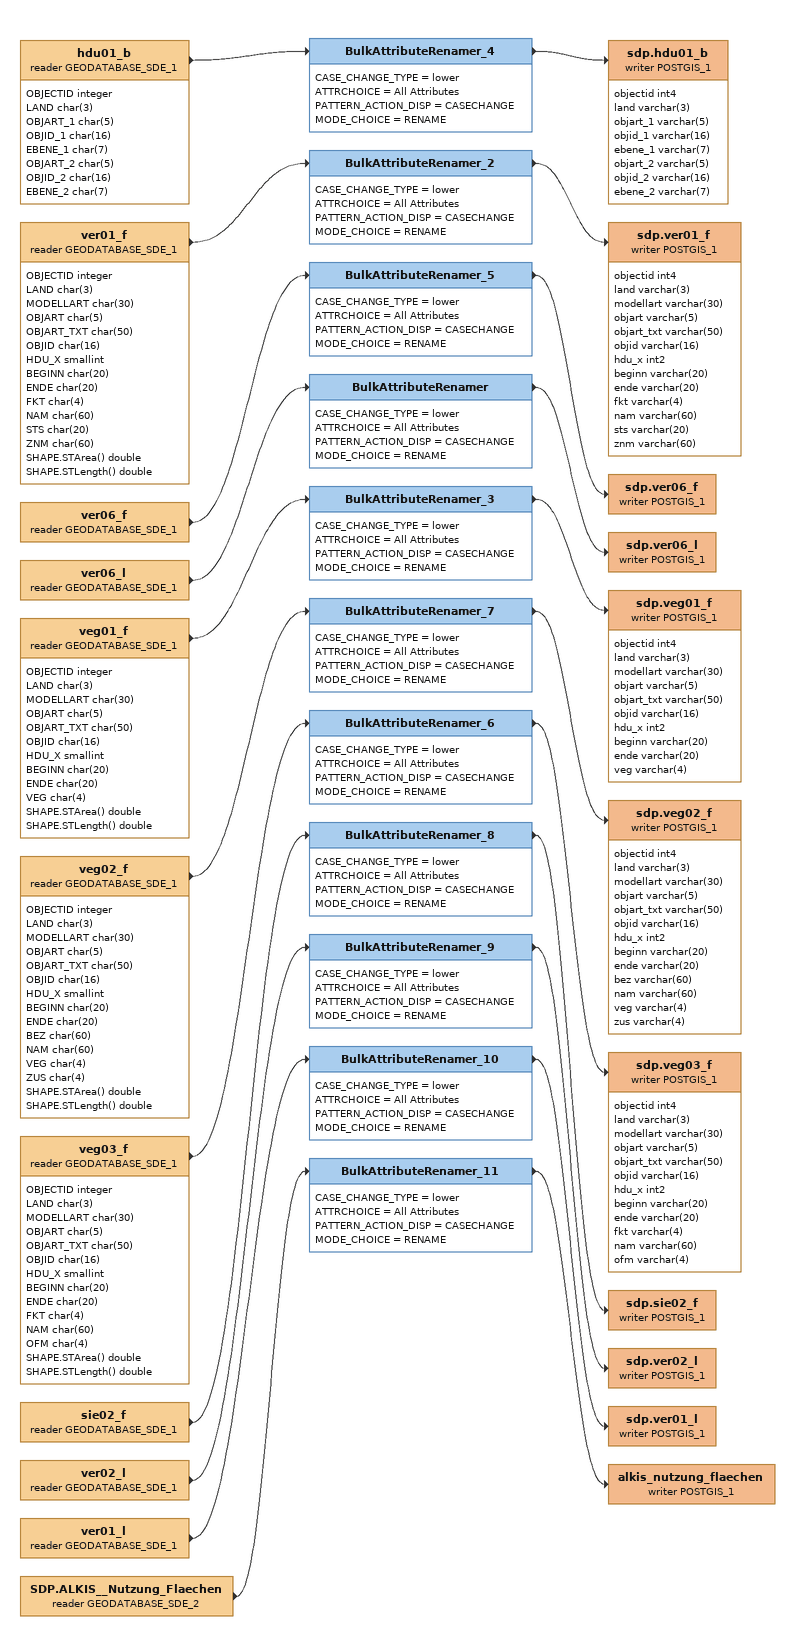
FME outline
hdu01_b (reader GEODATABASE_SDE_1)
    attributes: OBJECTID integer, LAND char(3), OBJART_1 char(5), OBJID_1 char(16), EBENE_1 char(7), OBJART_2 char(5), OBJID_2 char(16), EBENE_2 char(7)
    -> BulkAttributeRenamer_4
BulkAttributeRenamer_4
    CASE_CHANGE_TYPE = lower
    ATTRCHOICE = All Attributes
    PATTERN_ACTION_DISP = CASECHANGE
    MODE_CHOICE = RENAME
    -> sdp.hdu01_b (writer POSTGIS_1)
sdp.hdu01_b (writer POSTGIS_1)
    attributes: objectid int4, land varchar(3), objart_1 varchar(5), objid_1 varchar(16), ebene_1 varchar(7), objart_2 varchar(5), objid_2 varchar(16), ebene_2 varchar(7)
ver01_f (reader GEODATABASE_SDE_1)
    attributes: OBJECTID integer, LAND char(3), MODELLART char(30), OBJART char(5), OBJART_TXT char(50), OBJID char(16), HDU_X smallint, BEGINN char(20), ENDE char(20), FKT char(4), NAM char(60), STS char(20), ZNM char(60), SHAPE.STArea() double, SHAPE.STLength() double
    -> BulkAttributeRenamer_2
BulkAttributeRenamer_2
    CASE_CHANGE_TYPE = lower
    ATTRCHOICE = All Attributes
    PATTERN_ACTION_DISP = CASECHANGE
    MODE_CHOICE = RENAME
    -> sdp.ver01_f (writer POSTGIS_1)
sdp.ver01_f (writer POSTGIS_1)
    attributes: objectid int4, land varchar(3), modellart varchar(30), objart varchar(5), objart_txt varchar(50), objid varchar(16), hdu_x int2, beginn varchar(20), ende varchar(20), fkt varchar(4), nam varchar(60), sts varchar(20), znm varchar(60)
ver06_f (reader GEODATABASE_SDE_1)
    -> BulkAttributeRenamer_5
BulkAttributeRenamer_5
    CASE_CHANGE_TYPE = lower
    ATTRCHOICE = All Attributes
    PATTERN_ACTION_DISP = CASECHANGE
    MODE_CHOICE = RENAME
    -> sdp.ver06_f (writer POSTGIS_1)
sdp.ver06_f (writer POSTGIS_1)
ver06_l (reader GEODATABASE_SDE_1)
    -> BulkAttributeRenamer
BulkAttributeRenamer
    CASE_CHANGE_TYPE = lower
    ATTRCHOICE = All Attributes
    PATTERN_ACTION_DISP = CASECHANGE
    MODE_CHOICE = RENAME
    -> sdp.ver06_l (writer POSTGIS_1)
sdp.ver06_l (writer POSTGIS_1)
veg01_f (reader GEODATABASE_SDE_1)
    attributes: OBJECTID integer, LAND char(3), MODELLART char(30), OBJART char(5), OBJART_TXT char(50), OBJID char(16), HDU_X smallint, BEGINN char(20), ENDE char(20), VEG char(4), SHAPE.STArea() double, SHAPE.STLength() double
    -> BulkAttributeRenamer_3
BulkAttributeRenamer_3
    CASE_CHANGE_TYPE = lower
    ATTRCHOICE = All Attributes
    PATTERN_ACTION_DISP = CASECHANGE
    MODE_CHOICE = RENAME
    -> sdp.veg01_f (writer POSTGIS_1)
sdp.veg01_f (writer POSTGIS_1)
    attributes: objectid int4, land varchar(3), modellart varchar(30), objart varchar(5), objart_txt varchar(50), objid varchar(16), hdu_x int2, beginn varchar(20), ende varchar(20), veg varchar(4)
veg02_f (reader GEODATABASE_SDE_1)
    attributes: OBJECTID integer, LAND char(3), MODELLART char(30), OBJART char(5), OBJART_TXT char(50), OBJID char(16), HDU_X smallint, BEGINN char(20), ENDE char(20), BEZ char(60), NAM char(60), VEG char(4), ZUS char(4), SHAPE.STArea() double, SHAPE.STLength() double
    -> BulkAttributeRenamer_7
BulkAttributeRenamer_7
    CASE_CHANGE_TYPE = lower
    ATTRCHOICE = All Attributes
    PATTERN_ACTION_DISP = CASECHANGE
    MODE_CHOICE = RENAME
    -> sdp.veg02_f (writer POSTGIS_1)
sdp.veg02_f (writer POSTGIS_1)
    attributes: objectid int4, land varchar(3), modellart varchar(30), objart varchar(5), objart_txt varchar(50), objid varchar(16), hdu_x int2, beginn varchar(20), ende varchar(20), bez varchar(60), nam varchar(60), veg varchar(4), zus varchar(4)
veg03_f (reader GEODATABASE_SDE_1)
    attributes: OBJECTID integer, LAND char(3), MODELLART char(30), OBJART char(5), OBJART_TXT char(50), OBJID char(16), HDU_X smallint, BEGINN char(20), ENDE char(20), FKT char(4), NAM char(60), OFM char(4), SHAPE.STArea() double, SHAPE.STLength() double
    -> BulkAttributeRenamer_6
BulkAttributeRenamer_6
    CASE_CHANGE_TYPE = lower
    ATTRCHOICE = All Attributes
    PATTERN_ACTION_DISP = CASECHANGE
    MODE_CHOICE = RENAME
    -> sdp.veg03_f (writer POSTGIS_1)
sdp.veg03_f (writer POSTGIS_1)
    attributes: objectid int4, land varchar(3), modellart varchar(30), objart varchar(5), objart_txt varchar(50), objid varchar(16), hdu_x int2, beginn varchar(20), ende varchar(20), fkt varchar(4), nam varchar(60), ofm varchar(4)
sie02_f (reader GEODATABASE_SDE_1)
    -> BulkAttributeRenamer_8
BulkAttributeRenamer_8
    CASE_CHANGE_TYPE = lower
    ATTRCHOICE = All Attributes
    PATTERN_ACTION_DISP = CASECHANGE
    MODE_CHOICE = RENAME
    -> sdp.sie02_f (writer POSTGIS_1)
sdp.sie02_f (writer POSTGIS_1)
ver02_l (reader GEODATABASE_SDE_1)
    -> BulkAttributeRenamer_9
BulkAttributeRenamer_9
    CASE_CHANGE_TYPE = lower
    ATTRCHOICE = All Attributes
    PATTERN_ACTION_DISP = CASECHANGE
    MODE_CHOICE = RENAME
    -> sdp.ver02_l (writer POSTGIS_1)
sdp.ver02_l (writer POSTGIS_1)
ver01_l (reader GEODATABASE_SDE_1)
    -> BulkAttributeRenamer_10
BulkAttributeRenamer_10
    CASE_CHANGE_TYPE = lower
    ATTRCHOICE = All Attributes
    PATTERN_ACTION_DISP = CASECHANGE
    MODE_CHOICE = RENAME
    -> sdp.ver01_l (writer POSTGIS_1)
sdp.ver01_l (writer POSTGIS_1)
SDP.ALKIS__Nutzung_Flaechen (reader GEODATABASE_SDE_2)
    -> BulkAttributeRenamer_11
BulkAttributeRenamer_11
    CASE_CHANGE_TYPE = lower
    ATTRCHOICE = All Attributes
    PATTERN_ACTION_DISP = CASECHANGE
    MODE_CHOICE = RENAME
    -> alkis_nutzung_flaechen (writer POSTGIS_1)
alkis_nutzung_flaechen (writer POSTGIS_1)
